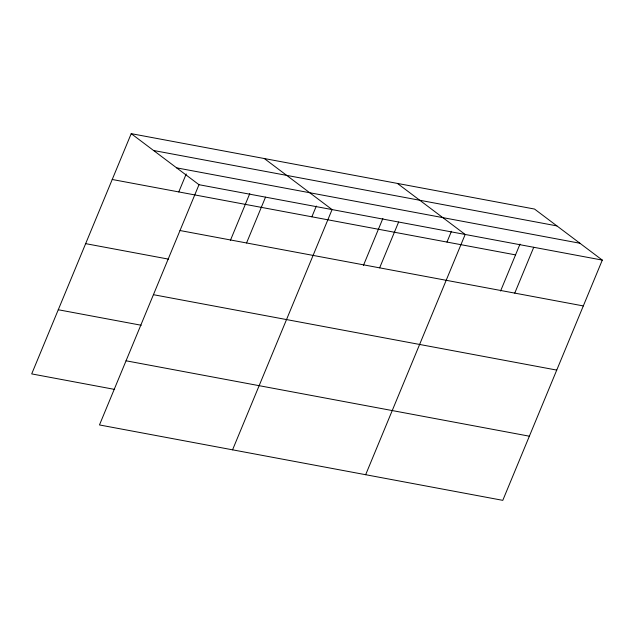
<?xml version="1.0" encoding="UTF-8"?>
<svg xmlns="http://www.w3.org/2000/svg" width="634" height="634" viewBox="0 0 634 634"><rect width="100%" height="100%" fill="white"/><g stroke="black" fill="none" stroke-linecap="round" stroke-linejoin="round"><path stroke-width="0.95" d="M131.214 133.655L198.989 184.7L99.475 424.946L502.786 500.345L602.3 260.099L534.525 209.054L131.214 133.655L31.7 373.901L114.643 389.411M178.78 191.928L186.222 173.954M230.348 240.508L249.788 193.584M246.555 242.973L265.535 197.142M311.873 216.804L316.334 206.026M232.567 449.831L332.081 209.577L264.307 158.532M363.44 265.392L382.881 218.461M379.647 267.849L398.627 222.019M446.978 242.061L451.448 231.283M365.659 474.715L465.174 234.461L397.399 183.416M500.567 291.03L520.007 244.098M514.753 293.114L533.741 247.276M153.579 150.496L556.89 225.894M176.624 167.852L579.936 243.25M198.989 184.7L602.3 260.099M112.234 179.485L515.537 254.884M180.008 230.53L583.312 305.929M85.653 243.646L168.596 259.147M153.428 294.691L556.739 370.09M58.273 309.749L141.216 325.25M126.047 360.794L529.358 436.192"/></g></svg>
